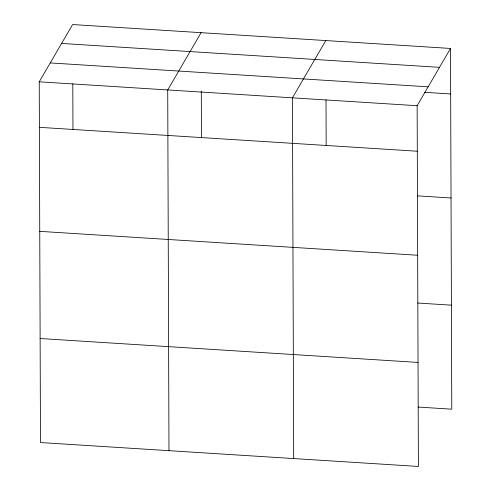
<?xml version="1.0" encoding="UTF-8"?>
<svg xmlns="http://www.w3.org/2000/svg" width="491" height="491" viewBox="0 0 491 491"><rect width="100%" height="100%" fill="white"/><g stroke="black" fill="none" stroke-linecap="round" stroke-linejoin="round"><path stroke-width="0.74" d="M450.511 48.449L417.141 105.718L418.4 466.45L40.489 442.551L39.231 81.819L72.6 24.55L450.511 48.449L451.769 409.181L418.105 407.057M201.089 32.676L167.719 89.945L168.978 450.677M325.803 40.563L292.433 97.832L293.692 458.563M61.584 43.447L439.5 67.347M50.242 62.922L428.152 86.821M424.66 92.314L450.67 93.959M39.231 81.819L417.141 105.718M39.384 127.329L417.301 151.228M417.368 195.854L451.033 197.983M39.753 231.353L417.663 255.252M417.743 303.033L451.407 305.163M40.127 338.526L418.037 362.426M326.006 99.839L326.165 145.735M201.292 91.191L201.457 137.848M72.803 83.826L72.963 129.722"/></g></svg>
